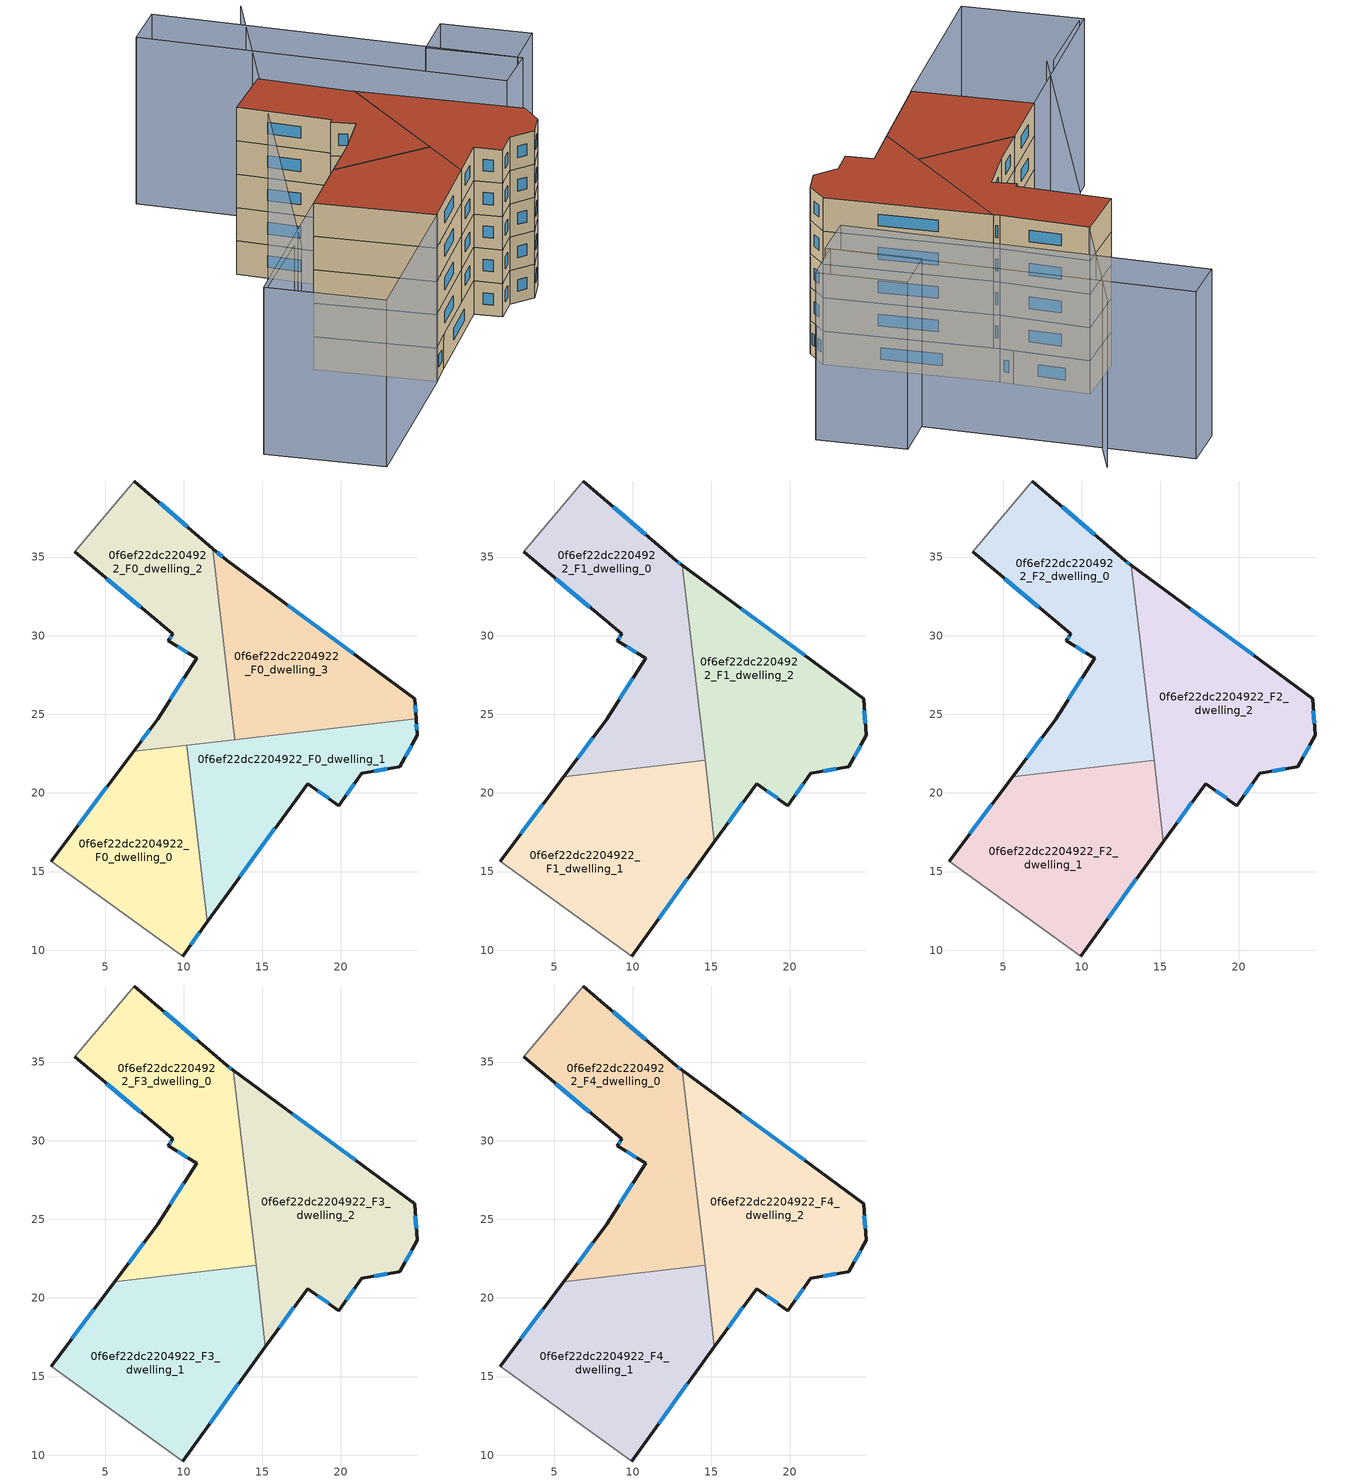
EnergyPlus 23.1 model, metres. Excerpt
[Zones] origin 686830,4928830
0f6ef22dc2204922_F0_dwelling_0
 floor ground (EU_floor_Construction): 10.2,23.04 11.5,11.8 9.93,9.63 1.58,15.67 6.81,22.65 z0
 wall outside (EU_wall_Construction): 6.81,22.65 1.58,15.67 / 9.93,9.63 11.5,11.8 z0:3
 wall adiabatic (EU_wall_Construction): 1.58,15.67 9.93,9.63 z0:3
 wall to 0f6ef22dc2204922_F0_dwelling_1 (EU_wall_Construction): 11.5,11.8 10.2,23.04 z0:3
 wall to 0f6ef22dc2204922_F0_dwelling_2 (EU_wall_Construction): 10.2,23.04 6.81,22.65 z0:3
 window (EU_Window_Construction): 5.11,20.38 3.28,17.94 / 10.44,10.33 10.99,11.09 z0.98:2.02
0f6ef22dc2204922_F0_dwelling_1
 floor ground (EU_floor_Construction): 24.78,24.72 24.85,23.66 23.74,21.66 21.34,21.26 19.86,19.19 17.88,20.6 11.5,11.8 10.2,23.04 z0
 wall outside (EU_wall_Construction): 11.5,11.8 17.88,20.6 19.86,19.19 21.34,21.26 23.74,21.66 24.85,23.66 24.78,24.72 z0:3
 wall to 0f6ef22dc2204922_F0_dwelling_3 (EU_wall_Construction): 24.78,24.72 13.26,23.39 z0:3
 wall to 0f6ef22dc2204922_F0_dwelling_2 (EU_wall_Construction): 13.26,23.39 10.21,23.04 z0:3
 window (EU_Window_Construction): 22.12,21.39 22.96,21.53 / 20.34,19.86 20.86,20.58 / 18.52,20.14 19.22,19.64 / 13.58,14.66 15.81,17.74 / 24.83,24 24.8,24.38 / 24.1,22.31 24.49,23.01 z0.98:2.02
0f6ef22dc2204922_F0_dwelling_2
 floor ground (EU_floor_Construction): 11.85,35.54 13.26,23.39 6.81,22.65 8.34,24.69 10.82,28.56 9.02,29.68 9.31,30.11 3.07,35.33 6.84,39.84 z0
 wall outside (EU_wall_Construction): 3.07,35.33 9.31,30.11 9.02,29.68 10.82,28.56 8.34,24.69 6.81,22.65 / 11.85,35.54 6.84,39.84 z0:3
 wall adiabatic (EU_wall_Construction): 6.84,39.84 3.07,35.33 z0:3
 wall to 0f6ef22dc2204922_F0_dwelling_3 (EU_wall_Construction): 13.26,23.39 11.85,35.54 z0:3
 window (EU_Window_Construction): 5.1,33.63 7.28,31.8 / 10.22,36.93 8.47,38.44 / 7.84,24.02 7.31,23.31 / 10.01,27.3 9.15,25.94 / 9.61,29.31 10.23,28.92 / 9.22,29.97 9.11,29.82 z0.98:2.02
0f6ef22dc2204922_F0_dwelling_3
 floor ground (EU_floor_Construction): 24.69,25.99 24.78,24.72 13.26,23.39 11.85,35.54 12.73,34.79 z0
 wall outside (EU_wall_Construction): 24.78,24.72 24.69,25.99 12.73,34.79 11.85,35.54 z0:3
 window (EU_Window_Construction): 12.45,35.03 12.14,35.29 / 20.8,28.85 16.62,31.92 / 24.75,25.13 24.72,25.58 z0.98:2.02
0f6ef22dc2204922_F1_dwelling_0
 floor to 0f6ef22dc2204922_F0_dwelling_2 (EU_floor_Construction): 11.85,35.54 13.26,23.39 6.81,22.65 8.34,24.69 10.82,28.56 9.02,29.68 9.31,30.11 3.07,35.33 6.84,39.84 z3
 floor to 0f6ef22dc2204922_F0_dwelling_0 (EU_floor_Construction): 10.21,23.04 10.37,21.58 5.6,21.03 6.81,22.65 z3
 floor to 0f6ef22dc2204922_F0_dwelling_3 (EU_floor_Construction): 13.17,34.46 14.43,23.53 13.26,23.39 11.85,35.54 12.73,34.79 z3
 floor to 0f6ef22dc2204922_F0_dwelling_1 (EU_floor_Construction): 14.43,23.53 14.6,22.07 10.37,21.58 10.21,23.04 z3
 wall outside (EU_wall_Construction): 3.07,35.33 9.31,30.11 9.02,29.68 10.82,28.56 8.34,24.69 5.6,21.03 / 13.17,34.46 12.73,34.79 6.84,39.84 z3:6
 wall adiabatic (EU_wall_Construction): 6.84,39.84 3.07,35.33 z3:6
 wall to 0f6ef22dc2204922_F1_dwelling_1 (EU_wall_Construction): 5.6,21.03 14.6,22.07 z3:6
 wall to 0f6ef22dc2204922_F1_dwelling_2 (EU_wall_Construction): 14.6,22.07 13.17,34.46 z3:6
 window (EU_Window_Construction): 9.22,29.97 9.11,29.82 / 5.1,33.63 7.28,31.8 / 10.81,36.43 8.76,38.19 / 13.02,34.57 12.87,34.68 / 7.45,23.5 6.49,22.22 / 10.01,27.3 9.15,25.94 / 9.61,29.31 10.23,28.92 z3.98:5.02
0f6ef22dc2204922_F1_dwelling_1
 floor to 0f6ef22dc2204922_F0_dwelling_0 (EU_floor_Construction): 10.37,21.58 11.5,11.8 9.93,9.63 1.58,15.67 5.6,21.03 z3
 floor to 0f6ef22dc2204922_F0_dwelling_1 (EU_floor_Construction): 14.6,22.07 15.2,16.89 11.5,11.8 10.37,21.58 z3
 wall outside (EU_wall_Construction): 5.6,21.03 1.58,15.67 / 9.93,9.63 15.2,16.89 z3:6
 wall adiabatic (EU_wall_Construction): 1.58,15.67 9.93,9.63 z3:6
 wall to 0f6ef22dc2204922_F1_dwelling_2 (EU_wall_Construction): 15.2,16.89 14.6,22.07 z3:6
 window (EU_Window_Construction): 4.29,19.28 2.89,17.41 / 11.64,11.99 13.48,14.53 z3.98:5.02
0f6ef22dc2204922_F1_dwelling_2
 floor to 0f6ef22dc2204922_F0_dwelling_1 (EU_floor_Construction): 24.78,24.72 24.85,23.66 23.74,21.66 21.34,21.26 19.86,19.19 17.88,20.6 15.2,16.89 14.43,23.53 z3
 floor to 0f6ef22dc2204922_F0_dwelling_3 (EU_floor_Construction): 24.69,25.99 24.78,24.72 14.43,23.53 13.17,34.46 z3
 wall outside (EU_wall_Construction): 15.2,16.89 17.88,20.6 19.86,19.19 21.34,21.26 23.74,21.66 24.85,23.66 24.69,25.99 13.17,34.46 z3:6
 window (EU_Window_Construction): 22.12,21.39 22.96,21.53 / 20.34,19.86 20.86,20.58 / 18.52,20.14 19.22,19.64 / 16.07,18.1 17.01,19.39 / 20.94,28.74 16.91,31.71 / 24.8,24.41 24.74,25.23 / 24.1,22.31 24.49,23.01 z3.98:5.02
0f6ef22dc2204922_F2_dwelling_0
 floor to 0f6ef22dc2204922_F1_dwelling_0 (EU_floor_Construction): 12.73,34.79 13.17,34.46 14.6,22.07 5.6,21.03 8.34,24.69 10.82,28.56 9.02,29.68 9.31,30.11 3.07,35.33 6.84,39.84 z6
 wall outside (EU_wall_Construction): 3.07,35.33 9.31,30.11 9.02,29.68 10.82,28.56 8.34,24.69 5.6,21.03 / 13.17,34.46 12.73,34.79 6.84,39.84 z6:9
 wall adiabatic (EU_wall_Construction): 6.84,39.84 3.07,35.33 z6:9
 wall to 0f6ef22dc2204922_F2_dwelling_1 (EU_wall_Construction): 5.6,21.03 14.6,22.07 z6:9
 wall to 0f6ef22dc2204922_F2_dwelling_2 (EU_wall_Construction): 14.6,22.07 13.17,34.46 z6:9
 window (EU_Window_Construction): 9.22,29.97 9.11,29.82 / 5.1,33.63 7.28,31.8 / 10.81,36.43 8.76,38.19 / 13.02,34.57 12.87,34.68 / 7.45,23.5 6.49,22.22 / 10.01,27.3 9.15,25.94 / 9.61,29.31 10.23,28.92 z6.98:8.02
0f6ef22dc2204922_F2_dwelling_1
 floor to 0f6ef22dc2204922_F1_dwelling_1 (EU_floor_Construction): 14.6,22.07 15.2,16.89 9.93,9.63 1.58,15.67 5.6,21.03 z6
 wall outside (EU_wall_Construction): 5.6,21.03 1.58,15.67 / 9.93,9.63 15.2,16.89 z6:9
 wall adiabatic (EU_wall_Construction): 1.58,15.67 9.93,9.63 z6:9
 wall to 0f6ef22dc2204922_F2_dwelling_2 (EU_wall_Construction): 15.2,16.89 14.6,22.07 z6:9
 window (EU_Window_Construction): 4.29,19.28 2.89,17.41 / 11.64,11.99 13.48,14.53 z6.98:8.02
0f6ef22dc2204922_F2_dwelling_2
 floor to 0f6ef22dc2204922_F1_dwelling_2 (EU_floor_Construction): 24.69,25.99 24.85,23.66 23.74,21.66 21.34,21.26 19.86,19.19 17.88,20.6 15.2,16.89 13.17,34.46 z6
 wall outside (EU_wall_Construction): 15.2,16.89 17.88,20.6 19.86,19.19 21.34,21.26 23.74,21.66 24.85,23.66 24.69,25.99 13.17,34.46 z6:9
 window (EU_Window_Construction): 22.12,21.39 22.96,21.53 / 20.34,19.86 20.86,20.58 / 18.52,20.14 19.22,19.64 / 16.07,18.1 17.01,19.39 / 20.94,28.74 16.91,31.71 / 24.8,24.41 24.74,25.23 / 24.1,22.31 24.49,23.01 z6.98:8.02
0f6ef22dc2204922_F3_dwelling_0
 floor to 0f6ef22dc2204922_F2_dwelling_0 (EU_floor_Construction): 12.73,34.79 13.17,34.46 14.6,22.07 5.6,21.03 8.34,24.69 10.82,28.56 9.02,29.68 9.31,30.11 3.07,35.33 6.84,39.84 z9
 wall outside (EU_wall_Construction): 3.07,35.33 9.31,30.11 9.02,29.68 10.82,28.56 8.34,24.69 5.6,21.03 / 13.17,34.46 12.73,34.79 6.84,39.84 z9:12
 wall adiabatic (EU_wall_Construction): 6.84,39.84 3.07,35.33 z9:12
 wall to 0f6ef22dc2204922_F3_dwelling_1 (EU_wall_Construction): 5.6,21.03 14.6,22.07 z9:12
 wall to 0f6ef22dc2204922_F3_dwelling_2 (EU_wall_Construction): 14.6,22.07 13.17,34.46 z9:12
 window (EU_Window_Construction): 9.22,29.97 9.11,29.82 / 5.1,33.63 7.28,31.8 / 10.81,36.43 8.76,38.19 / 13.02,34.57 12.87,34.68 / 7.45,23.5 6.49,22.22 / 10.01,27.3 9.15,25.94 / 9.61,29.31 10.23,28.92 z9.98:11.02
0f6ef22dc2204922_F3_dwelling_1
 floor to 0f6ef22dc2204922_F2_dwelling_1 (EU_floor_Construction): 14.6,22.07 15.2,16.89 9.93,9.63 1.58,15.67 5.6,21.03 z9
 wall outside (EU_wall_Construction): 5.6,21.03 1.58,15.67 / 9.93,9.63 15.2,16.89 z9:12
 wall adiabatic (EU_wall_Construction): 1.58,15.67 9.93,9.63 z9:12
 wall to 0f6ef22dc2204922_F3_dwelling_2 (EU_wall_Construction): 15.2,16.89 14.6,22.07 z9:12
 window (EU_Window_Construction): 4.29,19.28 2.89,17.41 / 11.64,11.99 13.48,14.53 z9.98:11.02
0f6ef22dc2204922_F3_dwelling_2
 floor to 0f6ef22dc2204922_F2_dwelling_2 (EU_floor_Construction): 24.69,25.99 24.85,23.66 23.74,21.66 21.34,21.26 19.86,19.19 17.88,20.6 15.2,16.89 13.17,34.46 z9
 wall outside (EU_wall_Construction): 15.2,16.89 17.88,20.6 19.86,19.19 21.34,21.26 23.74,21.66 24.85,23.66 24.69,25.99 13.17,34.46 z9:12
 window (EU_Window_Construction): 22.12,21.39 22.96,21.53 / 20.34,19.86 20.86,20.58 / 18.52,20.14 19.22,19.64 / 16.07,18.1 17.01,19.39 / 20.94,28.74 16.91,31.71 / 24.8,24.41 24.74,25.23 / 24.1,22.31 24.49,23.01 z9.98:11.02
0f6ef22dc2204922_F4_dwelling_0
 floor to 0f6ef22dc2204922_F3_dwelling_0 (EU_floor_Construction): 12.73,34.79 13.17,34.46 14.6,22.07 5.6,21.03 8.34,24.69 10.82,28.56 9.02,29.68 9.31,30.11 3.07,35.33 6.84,39.84 z12
 wall outside (EU_wall_Construction): 3.07,35.33 9.31,30.11 9.02,29.68 10.82,28.56 8.34,24.69 5.6,21.03 / 13.17,34.46 12.73,34.79 6.84,39.84 z12:15
 wall adiabatic (EU_wall_Construction): 6.84,39.84 3.07,35.33 z12:15
 wall to 0f6ef22dc2204922_F4_dwelling_1 (EU_wall_Construction): 5.6,21.03 14.6,22.07 z12:15
 wall to 0f6ef22dc2204922_F4_dwelling_2 (EU_wall_Construction): 14.6,22.07 13.17,34.46 z12:15
 window (EU_Window_Construction): 9.22,29.97 9.11,29.82 / 5.1,33.63 7.28,31.8 / 10.81,36.43 8.76,38.19 / 13.02,34.57 12.87,34.68 / 7.45,23.5 6.49,22.22 / 10.01,27.3 9.15,25.94 / 9.61,29.31 10.23,28.92 z12.98:14.02
 roof outside (EU_roof_Construction): 14.6,22.07 13.17,34.46 12.73,34.79 6.84,39.84 3.07,35.33 9.31,30.11 9.02,29.68 10.82,28.56 8.34,24.69 5.6,21.03 z15
0f6ef22dc2204922_F4_dwelling_1
 floor to 0f6ef22dc2204922_F3_dwelling_1 (EU_floor_Construction): 14.6,22.07 15.2,16.89 9.93,9.63 1.58,15.67 5.6,21.03 z12
 wall outside (EU_wall_Construction): 5.6,21.03 1.58,15.67 / 9.93,9.63 15.2,16.89 z12:15
 wall adiabatic (EU_wall_Construction): 1.58,15.67 9.93,9.63 z12:15
 wall to 0f6ef22dc2204922_F4_dwelling_2 (EU_wall_Construction): 15.2,16.89 14.6,22.07 z12:15
 window (EU_Window_Construction): 4.29,19.28 2.89,17.41 / 11.64,11.99 13.48,14.53 z12.98:14.02
 roof outside (EU_roof_Construction): 9.93,9.63 15.2,16.89 14.6,22.07 5.6,21.03 1.58,15.67 z15
0f6ef22dc2204922_F4_dwelling_2
 floor to 0f6ef22dc2204922_F3_dwelling_2 (EU_floor_Construction): 24.69,25.99 24.85,23.66 23.74,21.66 21.34,21.26 19.86,19.19 17.88,20.6 15.2,16.89 13.17,34.46 z12
 wall outside (EU_wall_Construction): 15.2,16.89 17.88,20.6 19.86,19.19 21.34,21.26 23.74,21.66 24.85,23.66 24.69,25.99 13.17,34.46 z12:15
 window (EU_Window_Construction): 22.12,21.39 22.96,21.53 / 20.34,19.86 20.86,20.58 / 18.52,20.14 19.22,19.64 / 16.07,18.1 17.01,19.39 / 20.94,28.74 16.91,31.71 / 24.8,24.41 24.74,25.23 / 24.1,22.31 24.49,23.01 z12.98:14.02
 roof outside (EU_roof_Construction): 23.74,21.66 24.85,23.66 24.69,25.99 13.17,34.46 15.2,16.89 17.88,20.6 19.86,19.19 21.34,21.26 z15
shading: -3.11,8.58 -8.1,2.24 / 11.11,53.47 -2.52,8.57 / -8.6,2.07 1.68,15.8 / 1.68,15.8 9.97,9.6 / 9.97,9.6 -0.31,-4.14 / -0.31,-4.14 -8.6,2.07 / 28.05,35.41 21.87,40.09 / 21.87,40.09 24.79,43.94 / 24.79,43.94 30.97,39.25 / 30.97,39.25 28.05,35.41 / 3.79,54.84 28.37,35.15 / 28.37,35.15 25.46,31.52 / 25.46,31.52 0.88,51.21 / 0.88,51.21 3.79,54.84 z0:15
[Building]
EU S2 Campaign: North Axis=0; Terrain=City; Solar Distribution=FullExterior
[Site:Location]
Bologna: Latitude=44.5; Longitude=11.25; Time Zone=1; Elevation=37
[SizingPeriod:WeatherFileDays]
AnnualSizingPeriod: Begin Month=1; Begin Day of Month=1; End Month=12; End Day of Month=31; Day of Week for Start Day=Monday; Use Weather File Daylight Saving Period=No; Use Weather File Rain and Snow Indicators=No
[MATERIAL]
EU_InternalMass_Material: Roughness=MediumRough; Thickness=0.1; Conductivity=1; Density=1800; Specific Heat=900; Thermal Absorptance=0.9; Solar Absorptance=0.7; Visible Absorptance=0.7
[MATERIAL:NOMASS] Roughness=MediumRough; Thermal Absorptance=0.9; Solar Absorptance=0.7; Visible Absorptance=0.7
Name | Thermal Resistance
EU_wall_NoMass | 0.905828
EU_roof_NoMass | 0.37593
EU_floor_NoMass | 0.67114
[WINDOWMATERIAL:SIMPLEGLAZINGSYSTEM]
EU_Window_SimpleGlazing: UFactor=4.52486; Solar Heat Gain Coefficient=0.85; Visible Transmittance=0.85
[CONSTRUCTION]
EU_wall_Construction: EU_wall_NoMass
EU_roof_Construction: EU_roof_NoMass
EU_floor_Construction: EU_floor_NoMass
EU_InternalMass_Construction: EU_InternalMass_Material
EU_Window_Construction: EU_Window_SimpleGlazing
[ZONE] Type=1; Multiplier=1; Ceiling Height=autocalculate; Floor Area=autocalculate; Part of Total Floor Area=Yes
Name | Volume
0f6ef22dc2204922_F0_dwelling_0 | 233.749
0f6ef22dc2204922_F1_dwelling_0; 0f6ef22dc2204922_F2_dwelling_0; 0f6ef22dc2204922_F3_dwelling_0; 0f6ef22dc2204922_F4_dwelling_0 | 311.646
0f6ef22dc2204922_F0_dwelling_1 | 233.75
0f6ef22dc2204922_F1_dwelling_1; 0f6ef22dc2204922_F2_dwelling_1; 0f6ef22dc2204922_F3_dwelling_1; 0f6ef22dc2204922_F4_dwelling_1 | 311.657
0f6ef22dc2204922_F0_dwelling_2 | 233.748
0f6ef22dc2204922_F1_dwelling_2; 0f6ef22dc2204922_F2_dwelling_2; 0f6ef22dc2204922_F3_dwelling_2; 0f6ef22dc2204922_F4_dwelling_2 | 311.653
0f6ef22dc2204922_F0_dwelling_3 | 233.74
[INTERNALMASS] Construction=EU_InternalMass_Construction
Name | Zone or ZoneList | Surface Area
0f6ef22dc2204922_F0_dwelling_0_EU_InternalMass | 0f6ef22dc2204922_F0_dwelling_0 | 77.9164
0f6ef22dc2204922_F0_dwelling_1_EU_InternalMass | 0f6ef22dc2204922_F0_dwelling_1 | 77.9163
0f6ef22dc2204922_F0_dwelling_2_EU_InternalMass | 0f6ef22dc2204922_F0_dwelling_2 | 77.9161
0f6ef22dc2204922_F0_dwelling_3_EU_InternalMass | 0f6ef22dc2204922_F0_dwelling_3 | 77.9134
0f6ef22dc2204922_F1_dwelling_0_EU_InternalMass | 0f6ef22dc2204922_F1_dwelling_0 | 103.883
0f6ef22dc2204922_F1_dwelling_1_EU_InternalMass | 0f6ef22dc2204922_F1_dwelling_1 | 103.887
0f6ef22dc2204922_F1_dwelling_2_EU_InternalMass | 0f6ef22dc2204922_F1_dwelling_2 | 103.884
0f6ef22dc2204922_F2_dwelling_0_EU_InternalMass | 0f6ef22dc2204922_F2_dwelling_0 | 103.883
0f6ef22dc2204922_F2_dwelling_1_EU_InternalMass | 0f6ef22dc2204922_F2_dwelling_1 | 103.887
0f6ef22dc2204922_F2_dwelling_2_EU_InternalMass | 0f6ef22dc2204922_F2_dwelling_2 | 103.884
0f6ef22dc2204922_F3_dwelling_0_EU_InternalMass | 0f6ef22dc2204922_F3_dwelling_0 | 103.883
0f6ef22dc2204922_F3_dwelling_1_EU_InternalMass | 0f6ef22dc2204922_F3_dwelling_1 | 103.887
0f6ef22dc2204922_F3_dwelling_2_EU_InternalMass | 0f6ef22dc2204922_F3_dwelling_2 | 103.884
0f6ef22dc2204922_F4_dwelling_0_EU_InternalMass | 0f6ef22dc2204922_F4_dwelling_0 | 103.883
0f6ef22dc2204922_F4_dwelling_1_EU_InternalMass | 0f6ef22dc2204922_F4_dwelling_1 | 103.887
0f6ef22dc2204922_F4_dwelling_2_EU_InternalMass | 0f6ef22dc2204922_F4_dwelling_2 | 103.884
[OTHEREQUIPMENT] Fuel Type=Electricity; Design Level Calculation Method=Watts/Area; Power per Zone Floor Area=1; Fraction Latent=0; Fraction Radiant=0; Fraction Lost=0; Carbon Dioxide Generation Rate=0; EndUse Subcategory=EU_Step8_InternalGains
Name | Zone or ZoneList or Space or SpaceList | Schedule
EU_Step8_InternalGain_0f6ef22dc2204922_F0_dwelling_0_f000 | 0f6ef22dc2204922_F0_dwelling_0 | EU_Step8_GainSchedule_0f6ef22dc2204922_F0_dwelling_0_f000
EU_Step8_InternalGain_0f6ef22dc2204922_F0_dwelling_1_f000 | 0f6ef22dc2204922_F0_dwelling_1 | EU_Step8_GainSchedule_0f6ef22dc2204922_F0_dwelling_1_f000
EU_Step8_InternalGain_0f6ef22dc2204922_F0_dwelling_2_f000 | 0f6ef22dc2204922_F0_dwelling_2 | EU_Step8_GainSchedule_0f6ef22dc2204922_F0_dwelling_2_f000
EU_Step8_InternalGain_0f6ef22dc2204922_F0_dwelling_3_f000 | 0f6ef22dc2204922_F0_dwelling_3 | EU_Step8_GainSchedule_0f6ef22dc2204922_F0_dwelling_3_f000
EU_Step8_InternalGain_0f6ef22dc2204922_F1_dwelling_0_f000 | 0f6ef22dc2204922_F1_dwelling_0 | EU_Step8_GainSchedule_0f6ef22dc2204922_F1_dwelling_0_f000
EU_Step8_InternalGain_0f6ef22dc2204922_F1_dwelling_1_f000 | 0f6ef22dc2204922_F1_dwelling_1 | EU_Step8_GainSchedule_0f6ef22dc2204922_F1_dwelling_1_f000
EU_Step8_InternalGain_0f6ef22dc2204922_F1_dwelling_2_f000 | 0f6ef22dc2204922_F1_dwelling_2 | EU_Step8_GainSchedule_0f6ef22dc2204922_F1_dwelling_2_f000
EU_Step8_InternalGain_0f6ef22dc2204922_F2_dwelling_0_f000 | 0f6ef22dc2204922_F2_dwelling_0 | EU_Step8_GainSchedule_0f6ef22dc2204922_F2_dwelling_0_f000
EU_Step8_InternalGain_0f6ef22dc2204922_F2_dwelling_1_f000 | 0f6ef22dc2204922_F2_dwelling_1 | EU_Step8_GainSchedule_0f6ef22dc2204922_F2_dwelling_1_f000
EU_Step8_InternalGain_0f6ef22dc2204922_F2_dwelling_2_f000 | 0f6ef22dc2204922_F2_dwelling_2 | EU_Step8_GainSchedule_0f6ef22dc2204922_F2_dwelling_2_f000
EU_Step8_InternalGain_0f6ef22dc2204922_F3_dwelling_0_f000 | 0f6ef22dc2204922_F3_dwelling_0 | EU_Step8_GainSchedule_0f6ef22dc2204922_F3_dwelling_0_f000
EU_Step8_InternalGain_0f6ef22dc2204922_F3_dwelling_1_f000 | 0f6ef22dc2204922_F3_dwelling_1 | EU_Step8_GainSchedule_0f6ef22dc2204922_F3_dwelling_1_f000
EU_Step8_InternalGain_0f6ef22dc2204922_F3_dwelling_2_f000 | 0f6ef22dc2204922_F3_dwelling_2 | EU_Step8_GainSchedule_0f6ef22dc2204922_F3_dwelling_2_f000
EU_Step8_InternalGain_0f6ef22dc2204922_F4_dwelling_0_f000 | 0f6ef22dc2204922_F4_dwelling_0 | EU_Step8_GainSchedule_0f6ef22dc2204922_F4_dwelling_0_f000
EU_Step8_InternalGain_0f6ef22dc2204922_F4_dwelling_1_f000 | 0f6ef22dc2204922_F4_dwelling_1 | EU_Step8_GainSchedule_0f6ef22dc2204922_F4_dwelling_1_f000
EU_Step8_InternalGain_0f6ef22dc2204922_F4_dwelling_2_f000 | 0f6ef22dc2204922_F4_dwelling_2 | EU_Step8_GainSchedule_0f6ef22dc2204922_F4_dwelling_2_f000
[ZONEVENTILATION:DESIGNFLOWRATE] Schedule=EU_AlwaysOn; Design Flow Rate Calculation Method=AirChanges/Hour; Air Changes per Hour=0.73129; Ventilation Type=Natural; Fan Pressure Rise=0; Fan Total Efficiency=1; Constant Term Coefficient=1; Temperature Term Coefficient=0; Velocity Term Coefficient=0; Velocity Squared Term Coefficient=0; Minimum Indoor Temperature=-100; Maximum Indoor Temperature=100; Delta Temperature=-100; Minimum Outdoor Temperature=-100; Maximum Outdoor Temperature=100; Maximum Wind Speed=40
Name | Zone or ZoneList or Space or SpaceList
EU_ConstantAir_0f6ef22dc2204922_F0_dwelling_0 | 0f6ef22dc2204922_F0_dwelling_0
EU_ConstantAir_0f6ef22dc2204922_F0_dwelling_1 | 0f6ef22dc2204922_F0_dwelling_1
EU_ConstantAir_0f6ef22dc2204922_F0_dwelling_2 | 0f6ef22dc2204922_F0_dwelling_2
EU_ConstantAir_0f6ef22dc2204922_F0_dwelling_3 | 0f6ef22dc2204922_F0_dwelling_3
EU_ConstantAir_0f6ef22dc2204922_F1_dwelling_0 | 0f6ef22dc2204922_F1_dwelling_0
EU_ConstantAir_0f6ef22dc2204922_F1_dwelling_1 | 0f6ef22dc2204922_F1_dwelling_1
EU_ConstantAir_0f6ef22dc2204922_F1_dwelling_2 | 0f6ef22dc2204922_F1_dwelling_2
EU_ConstantAir_0f6ef22dc2204922_F2_dwelling_0 | 0f6ef22dc2204922_F2_dwelling_0
EU_ConstantAir_0f6ef22dc2204922_F2_dwelling_1 | 0f6ef22dc2204922_F2_dwelling_1
EU_ConstantAir_0f6ef22dc2204922_F2_dwelling_2 | 0f6ef22dc2204922_F2_dwelling_2
EU_ConstantAir_0f6ef22dc2204922_F3_dwelling_0 | 0f6ef22dc2204922_F3_dwelling_0
EU_ConstantAir_0f6ef22dc2204922_F3_dwelling_1 | 0f6ef22dc2204922_F3_dwelling_1
EU_ConstantAir_0f6ef22dc2204922_F3_dwelling_2 | 0f6ef22dc2204922_F3_dwelling_2
EU_ConstantAir_0f6ef22dc2204922_F4_dwelling_0 | 0f6ef22dc2204922_F4_dwelling_0
EU_ConstantAir_0f6ef22dc2204922_F4_dwelling_1 | 0f6ef22dc2204922_F4_dwelling_1
EU_ConstantAir_0f6ef22dc2204922_F4_dwelling_2 | 0f6ef22dc2204922_F4_dwelling_2
[HVACTEMPLATE:THERMOSTAT] Constant Heating Setpoint=20; Constant Cooling Setpoint=50
EU_HeatOnly_0f6ef22dc2204922_F0_dwelling_0; EU_HeatOnly_0f6ef22dc2204922_F0_dwelling_1; EU_HeatOnly_0f6ef22dc2204922_F0_dwelling_2; EU_HeatOnly_0f6ef22dc2204922_F0_dwelling_3; EU_HeatOnly_0f6ef22dc2204922_F1_dwelling_0; EU_HeatOnly_0f6ef22dc2204922_F1_dwelling_1; EU_HeatOnly_0f6ef22dc2204922_F1_dwelling_2; EU_HeatOnly_0f6ef22dc2204922_F2_dwelling_0; EU_HeatOnly_0f6ef22dc2204922_F2_dwelling_1; EU_HeatOnly_0f6ef22dc2204922_F2_dwelling_2; EU_HeatOnly_0f6ef22dc2204922_F3_dwelling_0; EU_HeatOnly_0f6ef22dc2204922_F3_dwelling_1; EU_HeatOnly_0f6ef22dc2204922_F3_dwelling_2; EU_HeatOnly_0f6ef22dc2204922_F4_dwelling_0; EU_HeatOnly_0f6ef22dc2204922_F4_dwelling_1; EU_HeatOnly_0f6ef22dc2204922_F4_dwelling_2
[HVACTEMPLATE:ZONE:IDEALLOADSAIRSYSTEM] System Availability Schedule=EU_AlwaysOn; Maximum Heating Supply Air Temperature=50; Minimum Cooling Supply Air Temperature=13; Maximum Heating Supply Air Humidity Ratio=0.0156; Minimum Cooling Supply Air Humidity Ratio=0.0077; Heating Limit=NoLimit; Cooling Limit=NoLimit; Heating Availability Schedule=EU_AlwaysOn; Cooling Availability Schedule=EU_CoolingOff; Dehumidification Control Type=ConstantSensibleHeatRatio; Cooling Sensible Heat Ratio=0.7; Dehumidification Setpoint=60; Humidification Control Type=None; Humidification Setpoint=30; Outdoor Air Method=None; Outdoor Air Flow Rate per Person=0.00944; Outdoor Air Flow Rate per Zone Floor Area=0; Outdoor Air Flow Rate per Zone=0; Demand Controlled Ventilation Type=None; Outdoor Air Economizer Type=NoEconomizer; Heat Recovery Type=None; Sensible Heat Recovery Effectiveness=0.7; Latent Heat Recovery Effectiveness=0.65
Name | Template Thermostat
0f6ef22dc2204922_F0_dwelling_0 | EU_HeatOnly_0f6ef22dc2204922_F0_dwelling_0
0f6ef22dc2204922_F0_dwelling_1 | EU_HeatOnly_0f6ef22dc2204922_F0_dwelling_1
0f6ef22dc2204922_F0_dwelling_2 | EU_HeatOnly_0f6ef22dc2204922_F0_dwelling_2
0f6ef22dc2204922_F0_dwelling_3 | EU_HeatOnly_0f6ef22dc2204922_F0_dwelling_3
0f6ef22dc2204922_F1_dwelling_0 | EU_HeatOnly_0f6ef22dc2204922_F1_dwelling_0
0f6ef22dc2204922_F1_dwelling_1 | EU_HeatOnly_0f6ef22dc2204922_F1_dwelling_1
0f6ef22dc2204922_F1_dwelling_2 | EU_HeatOnly_0f6ef22dc2204922_F1_dwelling_2
0f6ef22dc2204922_F2_dwelling_0 | EU_HeatOnly_0f6ef22dc2204922_F2_dwelling_0
0f6ef22dc2204922_F2_dwelling_1 | EU_HeatOnly_0f6ef22dc2204922_F2_dwelling_1
0f6ef22dc2204922_F2_dwelling_2 | EU_HeatOnly_0f6ef22dc2204922_F2_dwelling_2
0f6ef22dc2204922_F3_dwelling_0 | EU_HeatOnly_0f6ef22dc2204922_F3_dwelling_0
0f6ef22dc2204922_F3_dwelling_1 | EU_HeatOnly_0f6ef22dc2204922_F3_dwelling_1
0f6ef22dc2204922_F3_dwelling_2 | EU_HeatOnly_0f6ef22dc2204922_F3_dwelling_2
0f6ef22dc2204922_F4_dwelling_0 | EU_HeatOnly_0f6ef22dc2204922_F4_dwelling_0
0f6ef22dc2204922_F4_dwelling_1 | EU_HeatOnly_0f6ef22dc2204922_F4_dwelling_1
0f6ef22dc2204922_F4_dwelling_2 | EU_HeatOnly_0f6ef22dc2204922_F4_dwelling_2
[SIZING:ZONE] Zone Cooling Design Supply Air Temperature Input Method=SupplyAirTemperature; Zone Cooling Design Supply Air Temperature=13; Zone Heating Design Supply Air Temperature Input Method=SupplyAirTemperature; Zone Heating Design Supply Air Temperature=50; Zone Cooling Design Supply Air Humidity Ratio=0.008; Zone Heating Design Supply Air Humidity Ratio=0.008; Cooling Design Air Flow Method=DesignDay; Cooling Design Air Flow Rate=0; Cooling Minimum Air Flow per Zone Floor Area=0.000762; Cooling Minimum Air Flow=0; Cooling Minimum Air Flow Fraction=0.2; Heating Design Air Flow Method=DesignDay; Heating Design Air Flow Rate=0; Heating Maximum Air Flow per Zone Floor Area=0.002032; Heating Maximum Air Flow=0.141576; Heating Maximum Air Flow Fraction=0.3; Account for Dedicated Outdoor Air System=No; Dedicated Outdoor Air System Control Strategy=NeutralSupplyAir; Dedicated Outdoor Air Low Setpoint Temperature for Design=autosize; Dedicated Outdoor Air High Setpoint Temperature for Design=autosize; Zone Load Sizing Method=Sensible Load Only No Latent Load; Zone Latent Cooling Design Supply Air Humidity Ratio Input Method=HumidityRatioDifference; Zone Cooling Design Supply Air Humidity Ratio Difference=0.005; Zone Latent Heating Design Supply Air Humidity Ratio Input Method=HumidityRatioDifference; Zone Humidification Design Supply Air Humidity Ratio Difference=0.005
0f6ef22dc2204922_F0_dwelling_0; 0f6ef22dc2204922_F0_dwelling_1; 0f6ef22dc2204922_F0_dwelling_2; 0f6ef22dc2204922_F0_dwelling_3; 0f6ef22dc2204922_F1_dwelling_0; 0f6ef22dc2204922_F1_dwelling_1; 0f6ef22dc2204922_F1_dwelling_2; 0f6ef22dc2204922_F2_dwelling_0; 0f6ef22dc2204922_F2_dwelling_1; 0f6ef22dc2204922_F2_dwelling_2; 0f6ef22dc2204922_F3_dwelling_0; 0f6ef22dc2204922_F3_dwelling_1; 0f6ef22dc2204922_F3_dwelling_2; 0f6ef22dc2204922_F4_dwelling_0; 0f6ef22dc2204922_F4_dwelling_1; 0f6ef22dc2204922_F4_dwelling_2
[SCHEDULE:CONSTANT]
Name | Hourly Value
EU_AlwaysOn | 1
EU_CoolingOff | 0
[SCHEDULE:FILE] Column Number=1; Rows to Skip at Top=0; Number of Hours of Data=8760; Column Separator=Comma; Interpolate to Timestep=No; Minutes per Item=60; Adjust Schedule for Daylight Savings=Yes
Name | File
EU_Step8_GainSchedule_0f6ef22dc2204922_F0_dwelling_0_f000 | ../../schedules/0f6ef22dc2204922/0f6ef22dc2204922_F0_dwelling_0_f000_gain.csv
EU_Step8_GainSchedule_0f6ef22dc2204922_F0_dwelling_1_f000 | ../../schedules/0f6ef22dc2204922/0f6ef22dc2204922_F0_dwelling_1_f000_gain.csv
EU_Step8_GainSchedule_0f6ef22dc2204922_F0_dwelling_2_f000 | ../../schedules/0f6ef22dc2204922/0f6ef22dc2204922_F0_dwelling_2_f000_gain.csv
EU_Step8_GainSchedule_0f6ef22dc2204922_F0_dwelling_3_f000 | ../../schedules/0f6ef22dc2204922/0f6ef22dc2204922_F0_dwelling_3_f000_gain.csv
EU_Step8_GainSchedule_0f6ef22dc2204922_F1_dwelling_0_f000 | ../../schedules/0f6ef22dc2204922/0f6ef22dc2204922_F1_dwelling_0_f000_gain.csv
EU_Step8_GainSchedule_0f6ef22dc2204922_F1_dwelling_1_f000 | ../../schedules/0f6ef22dc2204922/0f6ef22dc2204922_F1_dwelling_1_f000_gain.csv
EU_Step8_GainSchedule_0f6ef22dc2204922_F1_dwelling_2_f000 | ../../schedules/0f6ef22dc2204922/0f6ef22dc2204922_F1_dwelling_2_f000_gain.csv
EU_Step8_GainSchedule_0f6ef22dc2204922_F2_dwelling_0_f000 | ../../schedules/0f6ef22dc2204922/0f6ef22dc2204922_F2_dwelling_0_f000_gain.csv
EU_Step8_GainSchedule_0f6ef22dc2204922_F2_dwelling_1_f000 | ../../schedules/0f6ef22dc2204922/0f6ef22dc2204922_F2_dwelling_1_f000_gain.csv
EU_Step8_GainSchedule_0f6ef22dc2204922_F2_dwelling_2_f000 | ../../schedules/0f6ef22dc2204922/0f6ef22dc2204922_F2_dwelling_2_f000_gain.csv
EU_Step8_GainSchedule_0f6ef22dc2204922_F3_dwelling_0_f000 | ../../schedules/0f6ef22dc2204922/0f6ef22dc2204922_F3_dwelling_0_f000_gain.csv
EU_Step8_GainSchedule_0f6ef22dc2204922_F3_dwelling_1_f000 | ../../schedules/0f6ef22dc2204922/0f6ef22dc2204922_F3_dwelling_1_f000_gain.csv
EU_Step8_GainSchedule_0f6ef22dc2204922_F3_dwelling_2_f000 | ../../schedules/0f6ef22dc2204922/0f6ef22dc2204922_F3_dwelling_2_f000_gain.csv
EU_Step8_GainSchedule_0f6ef22dc2204922_F4_dwelling_0_f000 | ../../schedules/0f6ef22dc2204922/0f6ef22dc2204922_F4_dwelling_0_f000_gain.csv
EU_Step8_GainSchedule_0f6ef22dc2204922_F4_dwelling_1_f000 | ../../schedules/0f6ef22dc2204922/0f6ef22dc2204922_F4_dwelling_1_f000_gain.csv
EU_Step8_GainSchedule_0f6ef22dc2204922_F4_dwelling_2_f000 | ../../schedules/0f6ef22dc2204922/0f6ef22dc2204922_F4_dwelling_2_f000_gain.csv
